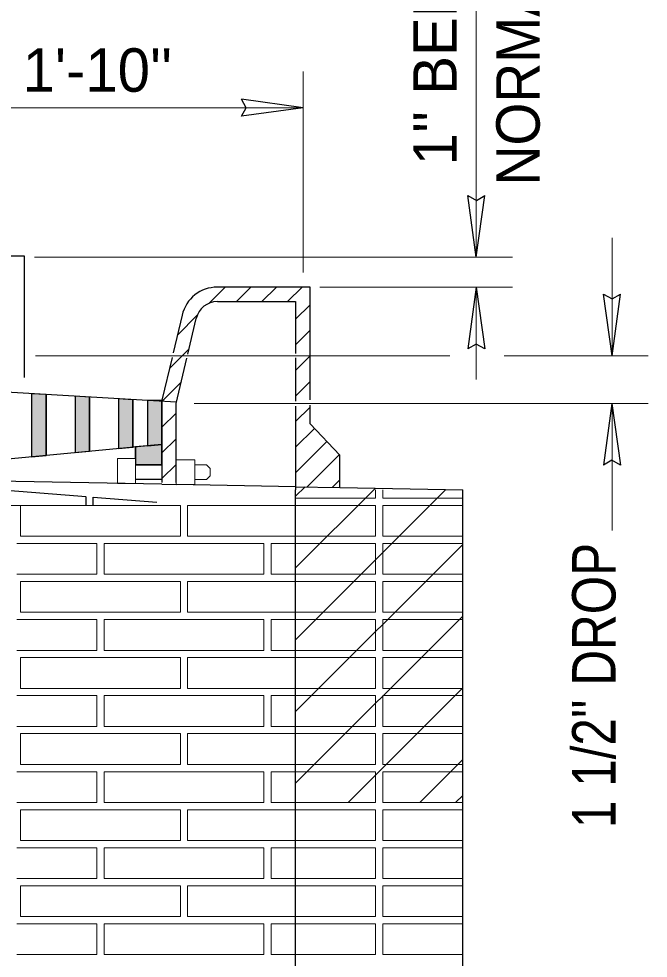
# Model space of a CAD drawing. Extents: x 392 to 763, y 50 to 324.
# Drawn here: x 635.77 to 653.84, y 119.51 to 146.47 of the extents above; entities that cross this region are included whole.
import ezdxf

# ---------------------------------------------------------------- set-up
doc = ezdxf.new("R2010")
doc.units = 0
doc.header["$LTSCALE"] = 0.5
doc.layers.add('1', color=7, linetype='Continuous', lineweight=13)

msp = doc.modelspace()

# ---------------------------------------------------------------- hatches: boundary and pattern name
at = {"layer": '1'}
for points in [[(636.1356, 133.9024), (636.5517, 133.9418), (636.5517, 135.6863), (636.1356, 135.7101)], [(637.3832, 134.0216), (637.7993, 134.061), (637.7993, 135.6129), (637.3832, 135.6377)], [(638.6317, 134.1407), (639.0469, 134.1802), (639.0469, 135.5396), (638.6317, 135.5634)], [(639.464, 134.2196), (639.8719, 134.259), (639.8792, 135.5304), (639.464, 135.5148)], [(639.1239, 133.6677), (639.8792, 133.6677), (639.8719, 134.259), (639.1239, 134.1875), (639.1239, 133.852)]]:
    msp.add_hatch(color=256, dxfattribs=at).paths.add_polyline_path(points)

# ---------------------------------------------------------------- linework, layer by layer
for p, q in [((648.9011, 139.6279), (648.9011, 150.1118)), ((643.9327, 139.1907), (643.9327, 144.9565)), ((634.602, 143.917), (643.9327, 143.917)), ((652.7978, 136.8009), (652.7978, 140.1908)), ((636.2245, 139.6279), (649.9406, 139.6279)), ((641.224, 138.3006), (641.6952, 138.7717)), ((642.0142, 138.3556), (642.4303, 138.7717)), ((642.7493, 138.3556), (643.1655, 138.7717)), ((643.4845, 138.3556), (643.9007, 138.7717)), ((644.4085, 138.7717), (649.9406, 138.7717)), ((648.9011, 136.1244), (648.9011, 138.7717)), ((643.7164, 137.8523), (644.1317, 138.2676)), ((640.3211, 137.3977), (640.8995, 137.9752)), ((643.7164, 137.1172), (644.1317, 137.5324)), ((640.0938, 136.4342), (640.6529, 136.9943)), ((636.2511, 136.8009), (648.1467, 136.8009)), ((643.7164, 136.382), (644.1317, 136.7972)), ((649.7032, 136.8009), (653.8373, 136.8009)), ((639.8792, 135.4855), (640.4256, 136.0309)), ((643.7164, 135.6468), (644.1317, 136.063)), ((640.8023, 135.436), (653.8373, 135.436)), ((652.7978, 131.7822), (652.7978, 135.436)), ((639.8792, 134.7503), (640.2844, 135.1546)), ((643.7164, 134.9117), (644.1317, 135.3278)), ((643.7164, 134.1765), (644.2554, 134.7164)), ((639.8792, 134.0152), (640.2844, 134.4203)), ((643.7164, 133.4413), (644.6157, 134.3415)), ((644.0473, 133.038), (644.975, 133.9657)), ((639.8792, 133.28), (640.2844, 133.6852)), ((641.1562, 133.6677), (640.8262, 133.6677)), ((641.1562, 133.6677), (641.2607, 133.5642)), ((641.2607, 133.5642), (641.2607, 133.3561)), ((641.1562, 133.2516), (640.8262, 133.2516)), ((641.1562, 133.2516), (641.2607, 133.3561)), ((644.7687, 133.0252), (644.9887, 133.2442)), ((646.0099, 132.9573), (646.0099, 132.7126)), ((646.218, 132.9573), (646.218, 132.7126)), ((643.7164, 132.7126), (646.0099, 132.7126)), ((646.218, 132.7126), (648.5115, 132.7126)), ((630.9216, 132.5054), (635.8212, 132.5054)), ((635.8212, 132.5054), (635.8212, 131.6217)), ((635.8212, 132.5054), (640.4082, 132.5054)), ((640.4082, 132.5054), (640.4082, 131.6217)), ((640.6162, 132.5054), (643.7164, 132.5054)), ((643.7164, 132.5054), (646.0099, 132.5054)), ((646.0099, 132.5054), (646.0099, 131.6217)), ((646.218, 132.5054), (646.218, 131.6217)), ((646.218, 132.5054), (648.5115, 132.5054)), ((635.8212, 131.6217), (640.4082, 131.6217)), ((643.7164, 131.6217), (646.0099, 131.6217)), ((646.218, 131.6217), (648.5115, 131.6217)), ((635.7176, 131.4137), (638.0111, 131.4137)), ((638.0111, 131.4137), (638.0111, 130.53)), ((638.2192, 131.4137), (638.2192, 130.53)), ((638.2192, 131.4137), (640.5127, 131.4137)), ((640.5127, 131.4137), (642.8062, 131.4137)), ((642.8062, 131.4137), (642.8062, 130.53)), ((643.0142, 131.4137), (643.0142, 130.53)), ((643.0142, 131.4137), (643.7164, 131.4137)), ((643.7164, 131.4137), (646.0099, 131.4137)), ((646.0099, 131.4137), (646.0099, 130.53)), ((646.218, 131.4137), (646.218, 130.53)), ((646.218, 131.4137), (648.5115, 131.4137)), ((635.7176, 130.53), (638.0111, 130.53)), ((638.2192, 130.53), (640.5127, 130.53)), ((640.5127, 130.53), (642.8062, 130.53)), ((643.0142, 130.53), (643.7164, 130.53)), ((643.7164, 130.53), (646.0099, 130.53)), ((646.218, 130.53), (648.5115, 130.53)), ((635.8212, 130.3219), (635.8212, 129.4382)), ((635.8212, 130.3219), (640.4082, 130.3219)), ((640.4082, 130.3219), (640.4082, 129.4382)), ((640.6162, 130.3219), (643.7164, 130.3219)), ((643.7164, 130.3219), (646.0099, 130.3219)), ((646.0099, 130.3219), (646.0099, 129.4382)), ((646.218, 130.3219), (646.218, 129.4382)), ((646.218, 130.3219), (648.5115, 130.3219)), ((635.8212, 129.4382), (640.4082, 129.4382)), ((643.7164, 129.4382), (646.0099, 129.4382)), ((646.218, 129.4382), (648.5115, 129.4382)), ((635.7176, 129.2302), (638.0111, 129.2302)), ((638.0111, 129.2302), (638.0111, 128.3474)), ((638.2192, 129.2302), (638.2192, 128.3474)), ((638.2192, 129.2302), (640.5127, 129.2302)), ((640.5127, 129.2302), (642.8062, 129.2302)), ((642.8062, 129.2302), (642.8062, 128.3474)), ((643.0142, 129.2302), (643.0142, 128.3474)), ((643.0142, 129.2302), (643.7164, 129.2302)), ((643.7164, 129.2302), (646.0099, 129.2302)), ((646.0099, 129.2302), (646.0099, 128.3474)), ((646.218, 129.2302), (646.218, 128.3474)), ((646.218, 129.2302), (648.5115, 129.2302)), ((635.7176, 128.3474), (638.0111, 128.3474)), ((638.2192, 128.3474), (640.5127, 128.3474)), ((640.5127, 128.3474), (642.8062, 128.3474)), ((643.0142, 128.3474), (643.7164, 128.3474)), ((643.7164, 128.3474), (646.0099, 128.3474)), ((646.218, 128.3474), (648.5115, 128.3474)), ((635.8212, 128.1393), (635.8212, 127.2557)), ((635.8212, 128.1393), (640.4082, 128.1393)), ((640.4082, 128.1393), (640.4082, 127.2557)), ((640.6162, 128.1393), (643.7164, 128.1393)), ((643.7164, 128.1393), (646.0099, 128.1393)), ((646.0099, 128.1393), (646.0099, 127.2557)), ((646.218, 128.1393), (646.218, 127.2557)), ((646.218, 128.1393), (648.5115, 128.1393)), ((635.7176, 127.0476), (638.0111, 127.0476)), ((635.8212, 127.2557), (640.4082, 127.2557)), ((638.0111, 127.0476), (638.0111, 126.1639)), ((638.2192, 127.0476), (638.2192, 126.1639)), ((638.2192, 127.0476), (640.5127, 127.0476)), ((640.5127, 127.0476), (642.8062, 127.0476)), ((642.8062, 127.0476), (642.8062, 126.1639)), ((643.0142, 127.0476), (643.0142, 126.1639)), ((643.0142, 127.0476), (643.7164, 127.0476)), ((643.7164, 127.2557), (646.0099, 127.2557)), ((643.7164, 127.0476), (646.0099, 127.0476)), ((646.0099, 127.0476), (646.0099, 126.1639)), ((646.218, 127.2557), (648.5115, 127.2557)), ((646.218, 127.0476), (646.218, 126.1639)), ((646.218, 127.0476), (648.5115, 127.0476)), ((635.7176, 126.1639), (638.0111, 126.1639)), ((635.8212, 125.9558), (635.8212, 125.0722)), ((635.8212, 125.9558), (640.4082, 125.9558)), ((638.2192, 126.1639), (640.5127, 126.1639)), ((640.4082, 125.9558), (640.4082, 125.0722)), ((640.5127, 126.1639), (642.8062, 126.1639)), ((640.6162, 125.9558), (643.7164, 125.9558)), ((643.0142, 126.1639), (643.7164, 126.1639)), ((643.7164, 126.1639), (646.0099, 126.1639)), ((643.7164, 125.9558), (646.0099, 125.9558)), ((646.0099, 125.9558), (646.0099, 125.0722)), ((646.218, 126.1639), (648.5115, 126.1639)), ((646.218, 125.9558), (646.218, 125.0722)), ((646.218, 125.9558), (648.5115, 125.9558)), ((635.7176, 124.865), (638.0111, 124.865)), ((635.8212, 125.0722), (640.4082, 125.0722)), ((638.0111, 124.865), (638.0111, 123.9813)), ((638.2192, 124.865), (638.2192, 123.9813)), ((638.2192, 124.865), (640.5127, 124.865)), ((640.5127, 124.865), (642.8062, 124.865)), ((642.8062, 124.865), (642.8062, 123.9813)), ((643.0142, 124.865), (643.0142, 123.9813)), ((643.0142, 124.865), (643.7164, 124.865)), ((643.7164, 125.0722), (646.0099, 125.0722)), ((643.7164, 124.865), (646.0099, 124.865)), ((646.0099, 124.865), (646.0099, 123.9813)), ((646.218, 125.0722), (648.5115, 125.0722)), ((646.218, 124.865), (646.218, 123.9813)), ((646.218, 124.865), (648.5115, 124.865)), ((635.7176, 123.9813), (638.0111, 123.9813)), ((635.8212, 123.7732), (635.8212, 122.8896)), ((635.8212, 123.7732), (640.4082, 123.7732)), ((638.2192, 123.9813), (640.5127, 123.9813)), ((640.4082, 123.7732), (640.4082, 122.8896)), ((640.5127, 123.9813), (642.8062, 123.9813)), ((640.6162, 123.7732), (643.7164, 123.7732)), ((643.0142, 123.9813), (643.7164, 123.9813)), ((643.7164, 123.9813), (646.0099, 123.9813)), ((643.7164, 123.7732), (646.0099, 123.7732)), ((646.0099, 123.7732), (646.0099, 122.8896)), ((646.218, 123.9813), (648.5115, 123.9813)), ((646.218, 123.7732), (646.218, 122.8896)), ((646.218, 123.7732), (648.5115, 123.7732)), ((635.7176, 122.6815), (638.0111, 122.6815)), ((635.8212, 122.8896), (640.4082, 122.8896)), ((638.0111, 122.6815), (638.0111, 121.7978)), ((638.2192, 122.6815), (638.2192, 121.7978)), ((638.2192, 122.6815), (640.5127, 122.6815)), ((640.5127, 122.6815), (642.8062, 122.6815)), ((642.8062, 122.6815), (642.8062, 121.7978)), ((643.0142, 122.6815), (643.0142, 121.7978)), ((643.0142, 122.6815), (643.7164, 122.6815)), ((643.7164, 122.8896), (646.0099, 122.8896)), ((643.7164, 122.6815), (646.0099, 122.6815)), ((646.0099, 122.6815), (646.0099, 121.7978)), ((646.218, 122.8896), (648.5115, 122.8896)), ((646.218, 122.6815), (646.218, 121.7978)), ((646.218, 122.6815), (648.5115, 122.6815)), ((635.7176, 121.7978), (638.0111, 121.7978)), ((638.2192, 121.7978), (640.5127, 121.7978)), ((640.5127, 121.7978), (642.8062, 121.7978)), ((643.0142, 121.7978), (643.7164, 121.7978)), ((643.7164, 121.7978), (646.0099, 121.7978)), ((646.218, 121.7978), (648.5115, 121.7978)), ((635.8212, 121.5907), (635.8212, 120.707)), ((635.8212, 121.5907), (640.4082, 121.5907)), ((640.4082, 121.5907), (640.4082, 120.707)), ((640.6162, 121.5907), (643.7164, 121.5907)), ((643.7164, 121.5907), (646.0099, 121.5907)), ((646.0099, 121.5907), (646.0099, 120.707)), ((646.218, 121.5907), (646.218, 120.707)), ((646.218, 121.5907), (648.5115, 121.5907)), ((635.8212, 120.707), (640.4082, 120.707)), ((643.7164, 120.707), (646.0099, 120.707)), ((646.218, 120.707), (648.5115, 120.707)), ((635.7176, 120.4989), (638.0111, 120.4989)), ((638.0111, 120.4989), (638.0111, 119.6152)), ((638.2192, 120.4989), (638.2192, 119.6152)), ((638.2192, 120.4989), (640.5127, 120.4989)), ((640.5127, 120.4989), (642.8062, 120.4989)), ((642.8062, 120.4989), (642.8062, 119.6152)), ((643.0142, 120.4989), (643.0142, 119.6152)), ((643.0142, 120.4989), (643.7164, 120.4989)), ((643.7164, 120.4989), (646.0099, 120.4989)), ((646.0099, 120.4989), (646.0099, 119.6152)), ((646.218, 120.4989), (646.218, 119.6152)), ((646.218, 120.4989), (648.5115, 120.4989)), ((635.7176, 119.6152), (638.0111, 119.6152)), ((638.2192, 119.6152), (640.5127, 119.6152)), ((640.5127, 119.6152), (642.8062, 119.6152)), ((643.0142, 119.6152), (643.7164, 119.6152)), ((643.7164, 119.6152), (646.0099, 119.6152)), ((646.218, 119.6152), (648.5115, 119.6152))]:
    msp.add_line(p, q, dxfattribs=at)
at = {"layer": '1', "lineweight": 25}
for p, q in [((643.9327, 143.9179), (642.1627, 144.1617)), ((643.9327, 143.9179), (642.1627, 143.675)), ((648.902, 139.6279), (648.6591, 141.3989)), ((648.902, 139.6279), (649.1449, 141.3989)), ((644.1317, 138.7717), (641.4688, 138.7717)), ((644.1317, 138.7717), (643.7164, 138.7717)), ((644.1317, 135.5377), (644.1317, 138.7717)), ((648.9002, 138.7708), (648.6572, 137.0007)), ((648.9002, 138.7708), (649.1431, 137.0007)), ((641.4688, 138.3556), (643.7164, 138.3556)), ((643.7164, 138.3556), (643.7164, 136.8642)), ((652.7987, 136.8018), (652.5549, 138.5719)), ((652.7987, 136.8018), (653.0417, 138.5719)), ((640.4567, 137.9715), (640.201, 136.8889)), ((640.619, 136.8486), (640.8619, 137.8752)), ((640.1689, 136.7533), (639.8792, 135.5304)), ((640.2844, 135.4342), (640.5924, 136.7358)), ((643.7164, 136.745), (643.7164, 135.5029)), ((636.1356, 135.7101), (636.1356, 133.9024)), ((636.5517, 135.6863), (636.5517, 133.9418)), ((637.3832, 135.6377), (637.3832, 134.0216)), ((637.7993, 135.6129), (637.7993, 134.061)), ((638.6317, 135.5634), (638.6317, 134.1407)), ((639.0469, 135.5396), (639.0469, 134.1802)), ((639.464, 135.5148), (639.464, 134.2196)), ((639.8792, 135.5304), (639.8792, 133.1599)), ((640.2844, 133.1599), (640.2844, 135.4342)), ((643.7164, 135.359), (643.7164, 132.9573)), ((644.1317, 134.8448), (644.1317, 135.3847)), ((652.7969, 135.436), (652.5531, 133.6659)), ((652.7969, 135.436), (653.0398, 133.6659)), ((639.8719, 134.259), (634.5516, 133.7512)), ((639.1239, 133.852), (639.1239, 134.1875)), ((639.8792, 133.6677), (639.1239, 133.6677)), ((639.8783, 133.1132), (630.9216, 133.2754)), ((631.3258, 133.2672), (637.7003, 132.7584)), ((639.8792, 133.2516), (639.1239, 133.2516)), ((639.8783, 133.1132), (640.2835, 133.1058)), ((643.7173, 133.0435), (640.2835, 133.1058)), ((643.7164, 113.1748), (643.7164, 132.9573)), ((643.7173, 132.7694), (643.9914, 133.0435)), ((643.7173, 133.0435), (644.9897, 133.0206)), ((643.7173, 130.7115), (646.0081, 133.0023)), ((643.7173, 128.6536), (648.0303, 132.9656)), ((644.9897, 133.0206), (648.5115, 132.9573)), ((648.5115, 107.5831), (648.5115, 132.9573)), ((637.6994, 132.5054), (637.6994, 132.7465)), ((637.9075, 132.5054), (637.9075, 132.7465)), ((637.9075, 132.7419), (639.7289, 132.5971)), ((643.7173, 126.5957), (648.5115, 131.3889)), ((643.7173, 124.5368), (648.5115, 129.331)), ((645.2197, 123.9813), (648.5115, 127.2731)), ((647.2777, 123.9813), (648.5115, 125.2142)), ((648.3071, 123.9813), (648.5115, 124.1857))]:
    msp.add_line(p, q, dxfattribs=at)
for points in [[(642.1627, 143.675), (642.2993, 143.9207), (642.1627, 144.1617)], [(648.6591, 141.3989), (648.9047, 141.2614), (649.1449, 141.3989)], [(635.9321, 136.1822), (635.9321, 139.6637), (633.6221, 139.6637)], [(652.5549, 138.5719), (652.8006, 138.4344), (653.0417, 138.5719)], [(649.1431, 137.0007), (648.8974, 137.1373), (648.6572, 137.0007)], [(640.2917, 135.4663), (629.0635, 136.1262), (626.1265, 136.2986)], [(644.9887, 133.0206), (644.9887, 133.9519), (644.1317, 134.8448)], [(653.0398, 133.6659), (652.7942, 133.8025), (652.5531, 133.6659)]]:
    msp.add_lwpolyline(points, dxfattribs=at)
for points in [[(636.1356, 133.9024), (636.5517, 133.9418), (636.5517, 135.6863), (636.1356, 135.7101)], [(637.3832, 134.0216), (637.7993, 134.061), (637.7993, 135.6129), (637.3832, 135.6377)], [(638.6317, 134.1407), (639.0469, 134.1802), (639.0469, 135.5396), (638.6317, 135.5634)], [(639.464, 134.2196), (639.8719, 134.259), (639.8792, 135.5304), (639.464, 135.5148)], [(639.1239, 133.6677), (639.8792, 133.6677), (639.8719, 134.259), (639.1239, 134.1875), (639.1239, 133.852)]]:
    msp.add_lwpolyline(points, close=True, dxfattribs=at)
at = {"layer": '1'}
for points in [[(638.5996, 133.1315), (639.1239, 133.1315), (639.1239, 133.852), (638.5996, 133.852)], [(640.2835, 133.1058), (640.8262, 133.1058), (640.8262, 133.8135), (640.2835, 133.8135)]]:
    msp.add_lwpolyline(points, close=True, dxfattribs=at)
for points in [[(640.6162, 132.5054), (640.6162, 131.6217), (643.7164, 131.6217)], [(640.6162, 130.3219), (640.6162, 129.4382), (643.7164, 129.4382)], [(640.6162, 128.1393), (640.6162, 127.2557), (643.7164, 127.2557)], [(640.6162, 125.9558), (640.6162, 125.0722), (643.7164, 125.0722)], [(640.6162, 123.7732), (640.6162, 122.8896), (643.7164, 122.8896)], [(640.6162, 121.5907), (640.6162, 120.707), (643.7164, 120.707)]]:
    msp.add_lwpolyline(points, dxfattribs=at)
at = {"layer": '1', "lineweight": 25}
for radius in [1.0395, 0.6237]:
    msp.add_arc((641.4686, 137.7318), radius, 90, 166.68471, dxfattribs=at)

# ---------------------------------------------------------------- texts
at = {"layer": '1'}
for s, width, p in [('NORMAL CURB', 0.95, (650.7216, 141.6904)), ("1 1/2'' DROP", 0.85, (652.8996, 123.248))]:
    msp.add_text(s, height=1.247, rotation=90, dxfattribs=dict(at, width=width)).set_placement(p)
msp.add_text("1'' BELOW ", height=1.247, rotation=90, dxfattribs=at).set_placement((648.3383, 142.267))
msp.add_text("1'-10''", height=1.247, dxfattribs=at).set_placement((635.8798, 144.379))

doc.saveas('drawing.dxf')
